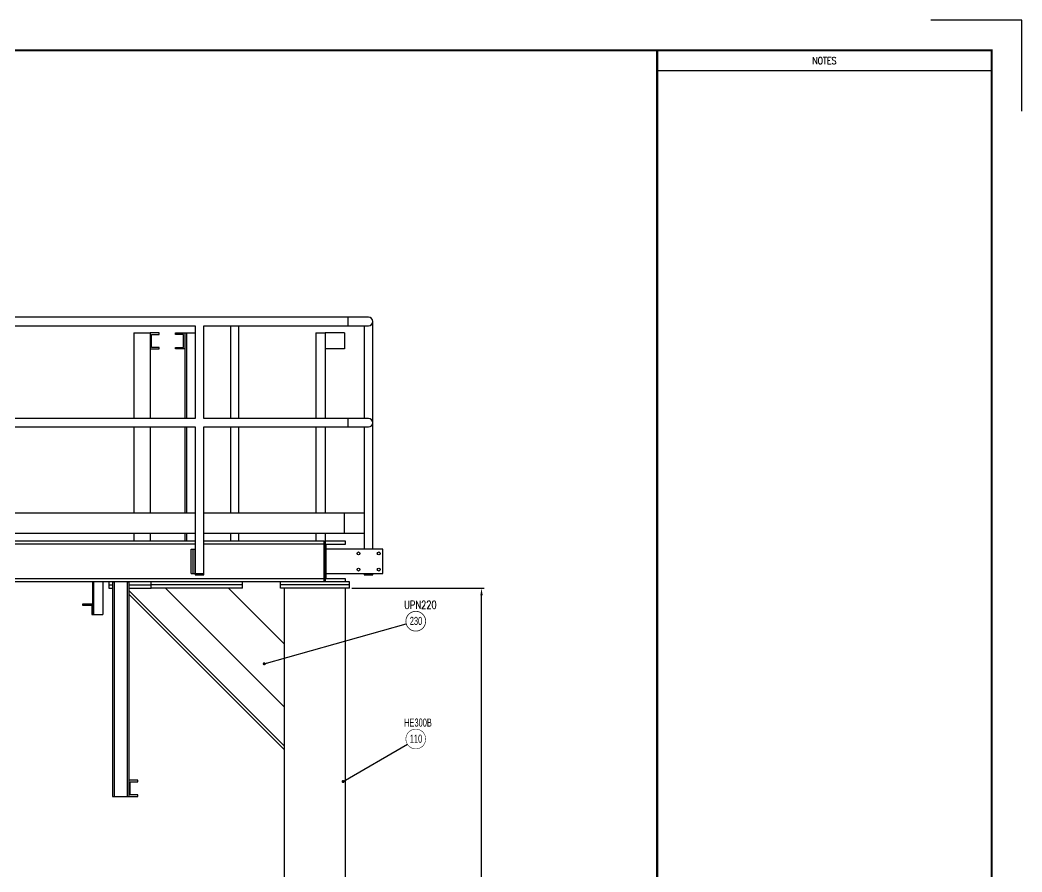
# Model space of a CAD drawing. Header units: millimetres. Extents: x 0 to 16187, y -20471 to 6290.
# Drawn here: x 4792.1 to 5286.5, y 5501 to 5921.5 of the extents above; entities that cross this region are included whole.
import ezdxf
from ezdxf.enums import TextEntityAlignment as Align

# ---------------------------------------------------------------- set-up
doc = ezdxf.new("R2010")
doc.units = ezdxf.units.MM
doc.header["$PDSIZE"] = -1
doc.layers.add('BORDER1', color=3, linetype='Continuous')
doc.layers.add('BORDER2', color=7, linetype='Continuous')
doc.styles.add('MtXpl_txt_shx', font='txt.shx', dxfattribs={"height": 0.2})
doc.styles.add('ROMANC', font='ROMANC', dxfattribs={"height": 5})
doc.styles.add('ROMANS', font='ROMANS.shx', dxfattribs={"width": 0.8})
doc.styles.add('ROMANT', font='ROMANT', dxfattribs={"height": 4})
doc.styles.add('SLDTEXTSTYLE2', font='TXT', dxfattribs={"width": 0.686449})
doc.dimstyles.new('AM_ISO', dxfattribs={"dimtxt": 3.5, "dimasz": 3.5, "dimexe": 1, "dimexo": 1, "dimgap": 1.5, "dimtad": 1, "dimdsep": 46, "dimtxsty": 'Standard', "dimcen": 0, "dimclrd": 1, "dimclre": 1, "dimclrt": 1, "dimadec": 0, "dimazin": 2, "dimtp": 0.1, "dimtm": 0.1, "dimtfac": 0.71, "dimtdec": 3, "dimtmove": 0, "dimatfit": 3, "dimfxl": 1, "dimlwd": -1, "dimlwe": -1, "dimarcsym": 1})
doc.dimstyles.new('AM_ISO$7', dxfattribs={"dimtxt": 3.5, "dimasz": 3.5, "dimexe": 1, "dimexo": 1, "dimgap": 1.5, "dimtad": 1, "dimtoh": 1, "dimdsep": 46, "dimtxsty": 'Standard', "dimcen": 0, "dimclrd": 1, "dimclre": 1, "dimclrt": 1, "dimadec": 0, "dimazin": 2, "dimtp": 0.1, "dimtm": 0.1, "dimtfac": 0.71, "dimtdec": 3, "dimtmove": 0, "dimatfit": 3, "dimfxl": 1, "dimlwd": -1, "dimlwe": -1, "dimarcsym": 1})

# ---------------------------------------------------------------- blocks, each defined once
blk = doc.blocks.new('*D3673')
at = {"color": 1, "linetype": 'ByBlock'}
for p, q in [((4955.84, 5641.04), (5021.02, 5641.04)), ((5019.77, 5302.14), (5019.77, 5637.54)), ((4955.84, 5298.64), (5021.02, 5298.64))]:
    blk.add_line(p, q, dxfattribs=at)
at = {"color": 1}
for points in [[(5020.36, 5637.54), (5019.19, 5637.54), (5019.77, 5641.04)], [(5019.19, 5302.14), (5020.36, 5302.14), (5019.77, 5298.64)]]:
    blk.add_solid(points, dxfattribs=at)
at = {"layer": 'Defpoints', "color": 0}
for p in [(4954.59, 5641.04), (5019.77, 5641.04), (4954.59, 5298.64)]:
    blk.add_point(p, dxfattribs=at)
at = {"color": 1, "insert": (5016.27, 5469.84), "char_height": 4, "attachment_point": 5, "rotation": 90}
blk.add_mtext('3424', dxfattribs=at)
blk = doc.blocks.new('*U609')
at = {"layer": 'BORDER1', "color": 154, "true_color": 0x1859a9, "const_width": 1}
blk.add_lwpolyline([(1.81, 811), (1144, 811), (1144, 0), (0, 0), (0, 811)], close=True, dxfattribs=at)
blk.add_lwpolyline([(979, 0), (979, 811)], dxfattribs=at)
at = {"layer": 'BORDER2'}
for points in [[(1159, 781), (1159, 826), (1114, 826)], [(1144, 801), (979, 801)]]:
    blk.add_lwpolyline(points, dxfattribs=at)
at = {"layer": 'BORDER2', "style": 'ROMANC', "width": 0.8}
blk.add_text('NOTES', height=3.5, dxfattribs=at).set_placement((1061.5, 806), align=Align.MIDDLE_CENTER)
at = {"layer": 'BORDER2', "flags": 8}
for tag, height, style, p in [('REV-A', 3.24, 'ROMANS', (986.93, 140.25)), ('RE-A', 8.06, 'ROMANT', (1084.63, 7.17))]:
    blk.add_attdef(tag, text='', height=height, dxfattribs=dict(at, style=style)).set_placement(p, align=Align.CENTER)
at = {"layer": 'BORDER2', "style": 'ROMANS', "width": 3.830216}
blk.add_attdef('DATE-A', text='', height=3.24, dxfattribs=at).set_placement((995.51, 140.25), (1008.51, 140.25), align=Align.FIT)
at = {"layer": 'BORDER2'}
for tag, height, style, p in [('DRN-A', 3.24, 'ROMANS', (1018.38, 140.25)), ('CHD-A', 3.24, 'ROMANS', (1032.35, 140.25)), ('APD-A', 3.24, 'ROMANS', (1046.64, 140.25)), ('CONS_CONT_VEND', 4.2, 'ROMANC', (1061.39, 72.83))]:
    blk.add_attdef(tag, text='', height=height, dxfattribs=dict(at, style=style)).set_placement(p, align=Align.CENTER)
at = {"layer": 'BORDER2', "style": 'ROMANS', "width": 0.8}
for tag, p, height in [('1:X', (997.23, 122.55), 3.5), ('LOC', (1042.74, 122.55), 3.5), ('PROJ_NO', (1118.64, 122.55), 3.5), ('CONS_DRG_NO', (1011, 63), 3)]:
    blk.add_attdef(tag, p, '', height=height, dxfattribs=at)
at = {"layer": 'BORDER2', "lineweight": 30, "width": 0.8, "flags": 104}
blk.add_attdef('COMMENTS-A', text='', height=2.2, dxfattribs=at).set_placement((1055.21, 142.07), align=Align.MIDDLE_LEFT)
at = {"layer": 'BORDER2', "style": 'ROMANS', "width": 0.8}
for tag, p in [('PROJECT_TITLE_1', (1061.07, 55.35)), ('PROJECT_TITLE_2', (1061.07, 49.3))]:
    blk.add_attdef(tag, text='', height=3.5, dxfattribs=at).set_placement(p, align=Align.MIDDLE)
at = {"layer": 'BORDER2', "style": 'ROMANT', "width": 0.8}
for tag, p in [('DRG_TITLE_1', (1061.07, 36.31)), ('DRG_TITLE_2', (1061.07, 28.31)), ('DRG_TITLE_3', (1061.07, 20.31))]:
    blk.add_attdef(tag, text='', height=5, dxfattribs=at).set_placement(p, align=Align.CENTER)
at = {"layer": 'BORDER2', "style": 'ROMANT'}
for tag, p in [('AR', (995, 7.17)), ('PA', (1011.74, 7.17)), ('DC', (1028.45, 7.17)), ('TS', (1120.84, 7.17))]:
    blk.add_attdef(tag, p, '', height=8.06, dxfattribs=at)
for tag, p in [('SRNO', (1074.7, 7.17)), ('SH', (1115.8, 7.18))]:
    blk.add_attdef(tag, text='', height=8.06, dxfattribs=at).set_placement(p, align=Align.RIGHT)
at = {"layer": 'BORDER2', "style": 'ROMANS', "flags": 2}
blk.add_attdef('TB_VERSION', text='', height=2, dxfattribs=at).set_placement((1, -1), align=Align.TOP_LEFT)

msp = doc.modelspace()

# ---------------------------------------------------------------- linework, layer by layer
at = {"color": 7, "linetype": 'Continuous', "lineweight": 25}
for p, q in [((4954.04168, 5774.85012), (4440.60168, 5774.85012)), ((4964.04168, 5774.85012), (4954.04168, 5774.85012)), ((4954.04168, 5770.63012), (4954.04168, 5774.85012)), ((4772.71168, 5770.63012), (4878.49168, 5770.63012)), ((4878.49168, 5770.63012), (4878.49168, 5724.85012)), ((4882.71168, 5770.63012), (4954.04168, 5770.63012)), ((4882.71168, 5724.85012), (4882.71168, 5770.63012)), ((4895.86818, 5770.63012), (4895.86818, 5724.85012)), ((4900.08818, 5724.85012), (4900.08818, 5770.63012)), ((4954.04168, 5770.63012), (4964.04168, 5770.63012)), ((4961.93168, 5770.63012), (4961.93168, 5724.85012)), ((4966.15168, 5660.24012), (4966.15168, 5772.74012)), ((4848.29168, 5767.14012), (4848.29168, 5724.85012)), ((4848.29168, 5767.14012), (4856.29168, 5767.14012)), ((4856.29168, 5767.14012), (4856.29168, 5759.14012)), ((4860.79168, 5767.14012), (4856.29168, 5767.14012)), ((4856.29168, 5767.14012), (4856.29168, 5724.85012)), ((4856.89168, 5766.34012), (4860.79168, 5766.34012)), ((4856.89168, 5759.94012), (4856.89168, 5766.34012)), ((4860.79168, 5766.34012), (4860.79168, 5767.14012)), ((4868.84168, 5766.34012), (4868.84168, 5767.14012)), ((4868.84168, 5767.14012), (4873.34168, 5767.14012)), ((4872.74168, 5766.34012), (4868.84168, 5766.34012)), ((4872.74168, 5759.94012), (4872.74168, 5766.34012)), ((4873.34168, 5767.14012), (4873.34168, 5759.14012)), ((4873.34168, 5767.14012), (4874.14168, 5767.14012)), ((4874.14168, 5767.14012), (4874.14168, 5724.85012)), ((4874.14168, 5767.14012), (4878.49168, 5767.14012)), ((4938.09168, 5767.14012), (4938.09168, 5724.85012)), ((4938.09168, 5767.14012), (4942.59168, 5767.14012)), ((4952.09168, 5767.14012), (4942.59168, 5767.14012)), ((4942.59168, 5767.14012), (4942.59168, 5724.85012)), ((4952.09168, 5767.14012), (4952.09168, 5759.14012)), ((4860.79168, 5759.94012), (4856.89168, 5759.94012)), ((4860.79168, 5759.14012), (4860.79168, 5759.94012)), ((4868.84168, 5759.14012), (4868.84168, 5759.94012)), ((4868.84168, 5759.94012), (4872.74168, 5759.94012)), ((4856.29168, 5759.14012), (4860.79168, 5759.14012)), ((4873.34168, 5759.14012), (4868.84168, 5759.14012)), ((4873.34168, 5759.14012), (4873.34168, 5724.85012)), ((4952.09168, 5759.14012), (4942.59168, 5759.14012)), ((4878.49168, 5724.85012), (4772.71168, 5724.85012)), ((4772.71168, 5720.63012), (4878.49168, 5720.63012)), ((4848.29168, 5720.63012), (4848.29168, 5678.24012)), ((4856.29168, 5720.63012), (4856.29168, 5678.24012)), ((4873.34168, 5720.63012), (4873.34168, 5678.24012)), ((4874.14168, 5720.63012), (4874.14168, 5678.24012)), ((4878.49168, 5720.63012), (4878.49168, 5648.24012)), ((4954.04168, 5724.85012), (4882.71168, 5724.85012)), ((4882.71168, 5720.63012), (4954.04168, 5720.63012)), ((4882.71168, 5648.24012), (4882.71168, 5720.63012)), ((4895.86818, 5720.63012), (4895.86818, 5678.24012)), ((4900.08818, 5678.24012), (4900.08818, 5720.63012)), ((4938.09168, 5720.63012), (4938.09168, 5678.24012)), ((4942.59168, 5720.63012), (4942.59168, 5678.24012)), ((4964.04168, 5724.85012), (4954.04168, 5724.85012)), ((4954.04168, 5720.63012), (4954.04168, 5724.85012)), ((4954.04168, 5720.63012), (4964.04168, 5720.63012)), ((4961.93168, 5720.63012), (4961.93168, 5678.24012)), ((4772.71168, 5678.24012), (4878.49168, 5678.24012)), ((4882.71168, 5678.24012), (4951.93168, 5678.24012)), ((4951.93168, 5678.24012), (4951.93168, 5668.24012)), ((4951.93168, 5678.24012), (4961.93168, 5678.24012)), ((4961.93168, 5678.24012), (4961.93168, 5668.24012)), ((4772.71168, 5668.24012), (4878.49168, 5668.24012)), ((4848.29168, 5668.24012), (4848.29168, 5664.24012)), ((4856.29168, 5668.24012), (4856.29168, 5664.24012)), ((4873.34168, 5668.24012), (4873.34168, 5664.24012)), ((4874.14168, 5668.24012), (4874.14168, 5664.24012)), ((4882.71168, 5668.24012), (4951.93168, 5668.24012)), ((4895.86818, 5668.24012), (4895.86818, 5664.24012)), ((4900.08818, 5664.24012), (4900.08818, 5668.24012)), ((4938.09168, 5668.24012), (4938.09168, 5664.24012)), ((4942.59168, 5668.24012), (4942.59168, 5664.24012)), ((4951.93168, 5668.24012), (4961.93168, 5668.24012)), ((4961.93168, 5668.24012), (4961.93168, 5660.24012)), ((4878.49168, 5664.24012), (4772.71168, 5664.24012)), ((4878.49168, 5662.74012), (4772.71168, 5662.74012)), ((4942.14168, 5664.24012), (4882.71168, 5664.24012)), ((4942.14168, 5662.74012), (4882.71168, 5662.74012)), ((4942.14168, 5644.24012), (4942.14168, 5664.24012)), ((4942.14168, 5664.24012), (4942.59168, 5664.24012)), ((4942.14168, 5662.74012), (4942.14168, 5664.24012)), ((4942.59168, 5664.24012), (4942.59168, 5644.24012)), ((4952.59168, 5664.24012), (4942.59168, 5664.24012)), ((4943.04168, 5645.74012), (4943.04168, 5662.74012)), ((4943.04168, 5662.74012), (4952.59168, 5662.74012)), ((4952.59168, 5662.74012), (4952.59168, 5664.24012)), ((4876.43818, 5648.24012), (4876.43818, 5660.24012)), ((4876.43818, 5660.24012), (4877.43818, 5660.24012)), ((4877.43818, 5660.24012), (4878.43818, 5660.24012)), ((4877.43818, 5648.24012), (4877.43818, 5660.24012)), ((4878.43818, 5648.24012), (4878.43818, 5660.24012)), ((4971.04168, 5660.24012), (4943.04168, 5660.24012)), ((4971.04168, 5648.24012), (4971.04168, 5660.24012)), ((4876.43818, 5648.24012), (4877.43818, 5648.24012)), ((4877.43818, 5648.24012), (4878.43818, 5648.24012)), ((4878.49168, 5648.24012), (4878.49168, 5647.64012)), ((4878.49168, 5648.24012), (4880.60168, 5648.24012)), ((4878.49168, 5648.24012), (4882.71168, 5648.24012)), ((4878.49168, 5647.64012), (4880.60168, 5647.64012)), ((4880.60168, 5648.24012), (4882.71168, 5648.24012)), ((4880.60168, 5647.64012), (4882.71168, 5647.64012)), ((4882.71168, 5647.64012), (4882.71168, 5648.24012)), ((4943.04168, 5648.24012), (4971.04168, 5648.24012)), ((4961.93168, 5648.24012), (4961.93168, 5647.64012)), ((4961.93168, 5647.64012), (4966.15168, 5647.64012)), ((4966.15168, 5647.64012), (4966.15168, 5648.24012)), ((4942.14168, 5645.74012), (4439.09168, 5645.74012)), ((4920.59168, 5644.24012), (4736.59168, 5644.24012)), ((4827.89168, 5644.24012), (4827.89168, 5633.14012)), ((4828.29168, 5644.24012), (4828.29168, 5628.14012)), ((4832.89168, 5644.24012), (4832.89168, 5628.14012)), ((4835.84168, 5644.24012), (4835.84168, 5642.64012)), ((4835.84168, 5642.64012), (4835.84168, 5641.04012)), ((4835.84168, 5642.64012), (4837.74168, 5642.64012)), ((4835.84168, 5641.04012), (4837.74168, 5641.04012)), ((4837.74168, 5644.24012), (4837.74168, 5538.24012)), ((4837.74168, 5644.24012), (4838.54168, 5644.24012)), ((4838.54168, 5644.24012), (4838.54168, 5538.24012)), ((4844.94168, 5644.24012), (4844.94168, 5538.24012)), ((4844.94168, 5644.24012), (4845.74168, 5644.24012)), ((4845.74168, 5644.24012), (4845.74168, 5538.24012)), ((4845.74168, 5642.64012), (4856.84168, 5642.64012)), ((4845.74168, 5641.04012), (4856.84168, 5641.04012)), ((4901.84168, 5644.24012), (4856.84168, 5644.24012)), ((4856.84168, 5642.64012), (4856.84168, 5644.24012)), ((4901.84168, 5642.64012), (4856.84168, 5642.64012)), ((4856.84168, 5641.04012), (4856.84168, 5642.64012)), ((4901.84168, 5641.04012), (4856.84168, 5641.04012)), ((4922.59168, 5582.29012), (4863.84168, 5641.04012)), ((4922.59168, 5613.40282), (4894.95438, 5641.04012)), ((4901.84168, 5642.64012), (4901.84168, 5644.24012)), ((4901.84168, 5641.04012), (4901.84168, 5642.64012)), ((4920.59168, 5642.64012), (4920.59168, 5644.24012)), ((4954.59168, 5644.24012), (4920.59168, 5644.24012)), ((4954.59168, 5642.64012), (4920.59168, 5642.64012)), ((4920.59168, 5641.04012), (4920.59168, 5642.64012)), ((4954.59168, 5641.04012), (4920.59168, 5641.04012)), ((4922.59168, 5298.64012), (4922.59168, 5641.04012)), ((4942.14168, 5644.24012), (4942.14168, 5645.74012)), ((4952.59168, 5645.74012), (4943.04168, 5645.74012)), ((4952.59168, 5644.24012), (4952.59168, 5645.74012)), ((4952.59168, 5298.64012), (4952.59168, 5641.04012)), ((4954.59168, 5642.64012), (4954.59168, 5644.24012)), ((4954.59168, 5641.04012), (4954.59168, 5642.64012)), ((4845.74168, 5639.90789), (4922.59168, 5563.05789)), ((4845.74168, 5638.14012), (4922.59168, 5561.29012)), ((4822.89168, 5633.14012), (4822.89168, 5632.74012)), ((4827.89168, 5633.14012), (4822.89168, 5633.14012)), ((4822.89168, 5632.74012), (4827.49168, 5632.74012)), ((4827.49168, 5632.74012), (4827.49168, 5628.14012)), ((4827.89168, 5628.14012), (4827.89168, 5633.14012)), ((4827.49168, 5628.14012), (4827.89168, 5628.14012)), ((4827.89168, 5628.14012), (4828.29168, 5628.14012)), ((4828.29168, 5628.14012), (4832.89168, 5628.14012)), ((4845.74168, 5546.24012), (4845.74168, 5538.24012)), ((4850.24168, 5546.24012), (4845.74168, 5546.24012)), ((4846.34168, 5539.04012), (4846.34168, 5545.44012)), ((4846.34168, 5545.44012), (4850.24168, 5545.44012)), ((4850.24168, 5545.44012), (4850.24168, 5546.24012)), ((4837.74168, 5538.24012), (4838.54168, 5538.24012)), ((4838.54168, 5538.24012), (4844.94168, 5538.24012)), ((4844.94168, 5538.24012), (4845.74168, 5538.24012)), ((4845.74168, 5538.24012), (4850.24168, 5538.24012)), ((4850.24168, 5539.04012), (4846.34168, 5539.04012)), ((4850.24168, 5538.24012), (4850.24168, 5539.04012))]:
    msp.add_line(p, q, dxfattribs=at)
at = {"color": 4}
for points in [[(4992.20437, 5624.75471, 0.375, 0.375, 1), (4982.45437, 5624.75471, 0.375, 0.375, 1)], [(4992.20437, 5566.62239, 0.25, 0.25, 1), (4982.45437, 5566.62239, 0.25, 0.25, 1)]]:
    msp.add_lwpolyline(points, format="xyseb", close=True, dxfattribs=at)
at = {"color": 7, "linetype": 'Continuous', "lineweight": 25}
for centre in [(4959.04168, 5658.24012), (4969.04168, 5658.24012), (4959.04168, 5650.24012), (4969.04168, 5650.24012)]:
    msp.add_circle(centre, 0.7, dxfattribs=at)
for centre in [(4964.04168, 5772.74012), (4964.04168, 5722.74012)]:
    msp.add_arc(centre, 2.11, 270, 90, dxfattribs=at)

# ---------------------------------------------------------------- block references
at = {"layer": 'BORDER1'}
msp.add_blockref('*U609', (4127.45492, 5095.49056), dxfattribs=at)

# ---------------------------------------------------------------- texts
at = {"color": 4}
for s, style, width, p in [('UPN220', 'MtXpl_txt_shx', 0.75, (4981.59046, 5630.8542)), ('HE300B', 'SLDTEXTSTYLE2', 0.686449, (4981.59046, 5572.72187))]:
    msp.add_text(s, height=4, dxfattribs=dict(at, style=style, width=width)).set_placement(p)
at = {"color": 4, "style": 'SLDTEXTSTYLE2', "width": 0.686449}
for s, p in [('230', (4987.46255, 5624.90909)), ('110', (4987.46255, 5566.77676))]:
    msp.add_text(s, height=4, dxfattribs=at).set_placement(p, align=Align.MIDDLE_CENTER)

# ---------------------------------------------------------------- dimensions: what is measured, and where the dimension line sits
dim = msp.add_linear_dim(base=(5019.77398, 5641.04012), p1=(4954.59168, 5298.64012), p2=(4954.59168, 5641.04012), angle=90, dimstyle='AM_ISO', override={"dimtxt": 4, "dimexe": 1.25, "dimexo": 1.25, "dimlfac": 10})
dim.commit()
dim.dimension.update_dxf_attribs({"geometry": '*D3673', "text_midpoint": (5016.27398, 5469.84012)})

# ---------------------------------------------------------------- leaders
at = {"color": 4}
for points in [[(4912.56194, 5603.75511), (4982.63598, 5623.4365)], [(4951.45236, 5545.62278), (4983.17513, 5564.07134)]]:
    msp.add_leader(points, dimstyle='AM_ISO$7', override={"dimasz": 1.5, "dimldrblk": 'Dot'}, dxfattribs=at)

doc.saveas('drawing.dxf')
